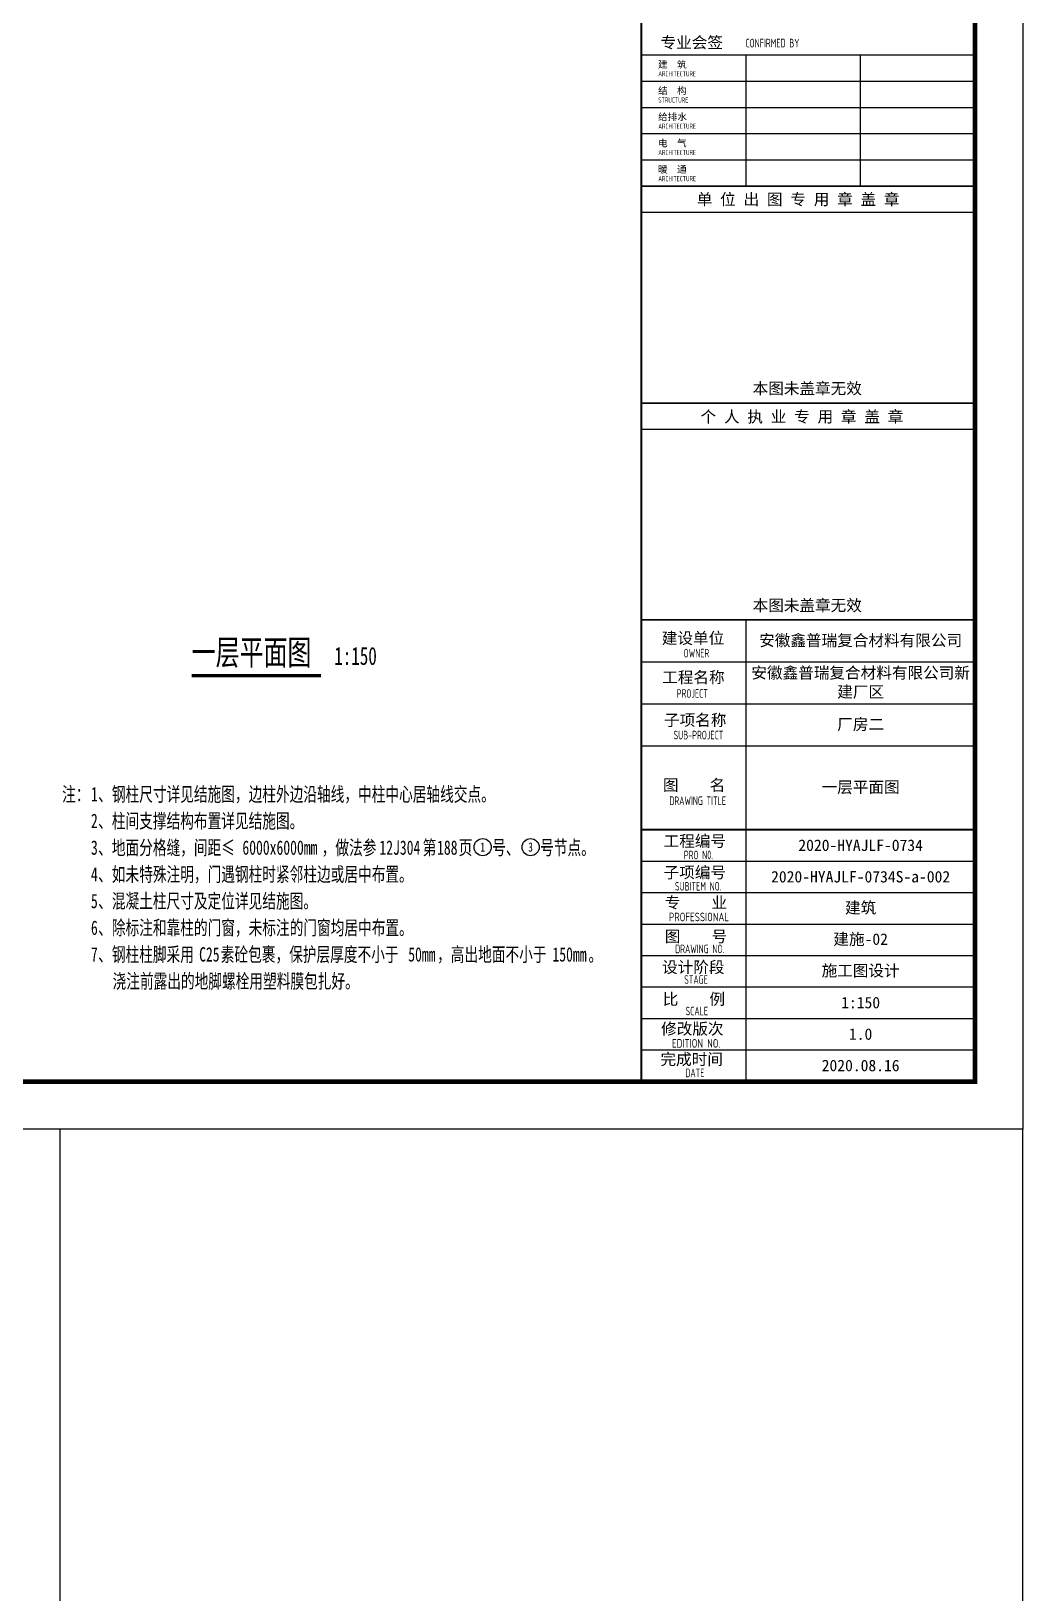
# Model space of a CAD drawing. Header units: millimetres. Extents: x 4455189 to 4808172, y 18512388 to 19204582.
# Drawn here: x 4776982 to 4808172, y 18940582 to 18989704 of the extents above; entities that cross this region are included whole.
import ezdxf
from ezdxf.enums import TextEntityAlignment as Align

# ---------------------------------------------------------------- set-up
doc = ezdxf.new("R2010")
doc.units = ezdxf.units.MM
doc.header["$LTSCALE"] = 1000
doc.header["$MEASUREMENT"] = 0
for name, color, linetype in [('AXIS_外部', 171, 'Continuous'), ('DIM_SYMB', 165, 'Continuous'), ('PUB_TEXT', 7, 'Continuous'), ('PUB_TITLE', 4, 'Continuous'), ('TK', 4, 'Continuous')]:
    doc.layers.add(name, color=color, linetype=linetype)
doc.styles.add('HT', font='simhei.ttf', dxfattribs={"width": 0.7})
doc.styles.add('TSSD_REIN', font='tssdeng.shx', dxfattribs={"width": 0.7, "bigfont": 'tssdchn.shx'})
doc.styles.add('图签宋体', font='', dxfattribs={"height": 300})
doc.styles.get('图签宋体').set_extended_font_data('NSimSun')

# ---------------------------------------------------------------- blocks, each defined once
blk = doc.blocks.new('GeYuanFrame_07185655', base_point=(20.09, 4.53))
at = {"layer": 'PUB_TITLE'}
for points in [[(803.09, 202.33), (803.09, 229.83)], [(827.09, 202.33), (827.09, 229.83)], [(803.09, 14.53), (803.09, 111.33)]]:
    blk.add_lwpolyline(points, dxfattribs=at)
at = {"layer": 'TK'}
for p, q in [((781.09, 102.53), (851.09, 102.53)), ((781.09, 93.73), (851.09, 93.73)), ((781.09, 84.93), (803.09, 84.93)), ((781.09, 84.93), (851.09, 84.93)), ((781.09, 67.37), (851.09, 67.37)), ((781.09, 67.33), (851.09, 67.33)), ((781.09, 60.77), (851.09, 60.77)), ((781.09, 54.17), (851.09, 54.17)), ((781.09, 47.57), (851.09, 47.57)), ((781.09, 40.97), (851.09, 40.97)), ((781.09, 34.37), (851.09, 34.37)), ((781.09, 27.77), (851.09, 27.77)), ((781.09, 21.17), (851.09, 21.17)), ((781.09, 14.53), (851.09, 14.53))]:
    blk.add_line(p, q, dxfattribs=at)
blk.add_lwpolyline([(20.09, 4.53), (20.09, 598.53), (861.09, 598.53), (861.09, 4.53)], close=True, dxfattribs=at)
at = {"layer": 'TK', "const_width": 1}
blk.add_lwpolyline([(45.09, 588.53), (851.09, 588.53), (851.09, 14.53), (45.09, 14.53)], close=True, dxfattribs=at)
at = {"layer": 'TK'}
for points, const_width in [([(781.09, 588.53), (781.09, 14.53)], 0.4), ([(781.09, 202.33), (851.09, 202.33)], 0.35), ([(781.09, 156.83), (851.09, 156.83)], 0.35), ([(781.09, 111.33), (851.09, 111.33)], 0.35), ([(781.09, 67.37), (851.09, 67.37)], 0.35)]:
    blk.add_lwpolyline(points, dxfattribs=dict(at, const_width=const_width))
for points in [[(781.09, 229.83), (851.09, 229.83)], [(781.09, 224.33), (851.09, 224.33)], [(781.09, 218.83), (851.09, 218.83)], [(781.09, 213.33), (851.09, 213.33)], [(781.09, 207.83), (851.09, 207.83)], [(781.09, 202.33), (851.09, 202.33)], [(781.09, 196.83), (851.09, 196.83)], [(781.09, 151.33), (851.09, 151.33)]]:
    blk.add_lwpolyline(points, dxfattribs=at)
at = {"layer": 'TK', "style": '图签宋体'}
for s, height, p in [('专业会签', 2.4, (785.12, 231.24)), ('建  筑', 1.44, (784.61, 227.11)), ('结  构', 1.44, (784.61, 221.61)), ('给排水', 1.44, (784.61, 216.11)), ('电  气', 1.44, (784.61, 210.61)), ('暖  通', 1.44, (784.61, 205.11)), ('单 位 出 图 专 用 章 盖 章', 2.4, (792.72, 198.35)), ('本图未盖章无效', 2.4, (804.43, 158.7)), ('个 人 执 业 专 用 章 盖 章', 2.4, (793.52, 152.77)), ('本图未盖章无效', 2.4, (804.43, 113.2)), ('建设单位', 2.4, (785.39, 106.33)), ('工程名称', 2.4, (785.47, 98.12)), ('子项名称', 2.4, (785.85, 89.14)), ('图    名', 2.4, (785.63, 75.5)), ('工程编号', 2.4, (785.77, 63.77)), ('子项编号', 2.4, (785.77, 57.19)), ('专    业', 2.4, (786.01, 50.88)), ('图    号', 2.4, (786.02, 43.77)), ('设计阶段', 2.4, (785.45, 37.32)), ('比    例', 2.4, (785.59, 30.63)), ('修改版次', 2.4, (785.24, 24.41)), ('完成时间', 2.4, (785.11, 18.02))]:
    blk.add_text(s, height=height, dxfattribs=at).set_placement(p)
at = {"layer": 'TK', "style": 'TSSD_REIN'}
for s, height, width, p in [('CONFIRMED BY', 1.8, 0.7, (802.94, 231.42)), ('ARCHITECTURE', 1.08, 0.7, (784.65, 225.34)), ('STRUCTURE', 1.08, 0.7, (784.65, 219.84)), ('ARCHITECTURE', 1.08, 0.7, (784.65, 214.34)), ('ARCHITECTURE', 1.08, 0.7, (784.65, 208.84)), ('ARCHITECTURE', 1.08, 0.7, (784.65, 203.34)), ('OWNER', 1.8, 0.7, (789.98, 103.48)), ('PROJECT', 1.8, 0.7, (788.52, 95.02)), ('SUB-PROJECT', 1.8, 0.7, (787.86, 86.3)), ('DRAWING TITLE', 1.8, 0.7, (786.97, 72.53)), ('PRO N0.', 1.8, 0.7, (790.01, 61.15)), ('SUBITEM NO.', 1.8, 0.7, (788.15, 54.58)), ('PROFESSIONAL', 1.8, 0.8, (786.88, 48.15)), ('DRAWING NO.', 1.8, 0.7, (788.19, 41.45)), ('STAGE', 1.8, 0.7, (790.09, 35.03)), ('SCALE', 1.8, 0.7, (790.38, 28.42)), ('EDITION NO.', 1.8, 0.8, (787.53, 21.64)), ('DATE', 1.8, 0.7, (790.33, 15.45))]:
    blk.add_text(s, height=height, dxfattribs=dict(at, width=width)).set_placement(p)
at = {"layer": 'TK', "char_height": 2.4, "width": 48, "attachment_point": 5, "style": '图签宋体'}
for s, insert in [('安徽鑫普瑞复合材料有限公司', (827.09, 106.93)), ('安徽鑫普瑞复合材料有限公司新建厂区', (827.09, 98.13)), ('厂房二', (827.09, 89.33)), ('一层平面图', (827.09, 76.13)), ('2020-HYAJLF-0734', (827.09, 64.07)), ('2020-HYAJLF-0734S-a-002', (827.09, 57.47)), ('建筑', (827.09, 50.87)), ('建施-02', (827.09, 44.27)), ('施工图设计', (827.09, 37.67)), ('1:150', (827.09, 31.07)), ('1.0', (827.09, 24.47)), ('2020.08.16', (827.09, 17.88))]:
    blk.add_mtext(s, dxfattribs=dict(at, insert=insert))

msp = doc.modelspace()

# ---------------------------------------------------------------- linework, layer by layer
at = {"layer": 'AXIS_外部'}
msp.add_lwpolyline([(4808171.6, 18955162.9), (4777885.1, 18955162.9), (4777885.1, 18931474.7), (4808171.6, 18931474.7)], close=True, dxfattribs=at)
at = {"layer": 'DIM_SYMB', "const_width": 105}
msp.add_lwpolyline([(4782030.6, 18969436.6), (4786092.4, 18969436.6)], dxfattribs=at)
at = {"layer": 'PUB_TEXT'}
for centre in [(4791182.4, 18964037.8), (4792689.7, 18964037.8)]:
    msp.add_circle(centre, 270, dxfattribs=at)

# ---------------------------------------------------------------- block references
at = {"layer": 'AXIS_外部', "xscale": 150, "yscale": 150, "zscale": 150}
msp.add_blockref('GeYuanFrame_07185655', (4682021.6, 18955162.9), dxfattribs=at)

# ---------------------------------------------------------------- texts
at = {"layer": 'PUB_TEXT', "style": 'HT', "width": 0.7}
for s, height, p in [('一层平面图', 788.61, (4782030.6, 18969770.7)), ('1:150', 563.29, (4786512.4, 18969770.7)), ('注：', 450.63, (4777952.7, 18965477.8)), ('1', 450.6, (4778860.1, 18965477.8)), ('、钢柱尺寸详见结施图，边柱外边沿轴线，中柱中心居轴线交点。', 450.633, (4779086.9, 18965477.8)), ('2', 450.6, (4778860.1, 18964637.8)), ('、柱间支撑结构布置详见结施图。', 450.633, (4779086.9, 18964637.8)), ('3', 450.6, (4778860.1, 18963797.8)), ('、地面分格缝，间距≤', 450.63, (4779086.9, 18963797.8)), ('6000x6000mm', 450.633, (4783623.6, 18963797.8)), ('，做法参', 450.63, (4786118.8, 18963797.8)), ('12J304', 450.63, (4787933.5, 18963797.8)), ('第', 450.6, (4789294.5, 18963797.8)), ('188', 450.63, (4789748.2, 18963797.8)), ('页', 450.6, (4790428.7, 18963797.8)), ('号、', 450.63, (4791482.4, 18963797.8)), ('号节点。', 450.63, (4792989.7, 18963797.8)), ('4', 450.6, (4778860.1, 18962957.8)), ('、如未特殊注明，门遇钢柱时紧邻柱边或居中布置。', 450.633, (4779086.9, 18962957.8)), ('、混凝土柱尺寸及定位详见结施图。', 450.633, (4779086.9, 18962117.8)), ('5', 450.6, (4778860.1, 18962117.8)), ('6', 450.6, (4778860.1, 18961277.8)), ('、除标注和靠柱的门窗，未标注的门窗均居中布置。', 450.633, (4779086.9, 18961277.8)), ('7', 450.6, (4778860.1, 18960437.8)), ('、钢柱柱脚采用', 450.63, (4779086.9, 18960437.8)), ('C25', 450.63, (4782262.6, 18960437.8)), ('素砼包裹，保护层厚度不小于', 450.633, (4782943.1, 18960437.8)), ('50mm', 450.63, (4788840.8, 18960437.8)), ('，高出地面不小于', 450.63, (4789748.2, 18960437.8)), ('150mm', 450.63, (4793377.5, 18960437.8)), ('。', 450.6, (4794511.7, 18960437.8)), ('浇注前露出的地脚螺栓用塑料膜包扎好。', 450.633, (4779540.6, 18959597.8))]:
    msp.add_text(s, height=height, dxfattribs=at).set_placement(p)
at = {"layer": 'PUB_TEXT', "style": 'HT'}
for s, height, width, p, p2 in [('1', 287.3, 1.034884, (4791107.5, 18963894.1), (4791257.2, 18963894.1)), ('3', 289.1, 1.00565, (4792616.5, 18963893.3), (4792762.9, 18963893.3))]:
    msp.add_text(s, height=height, dxfattribs=dict(at, width=width)).set_placement(p, p2, align=Align.FIT)

doc.saveas('drawing.dxf')
